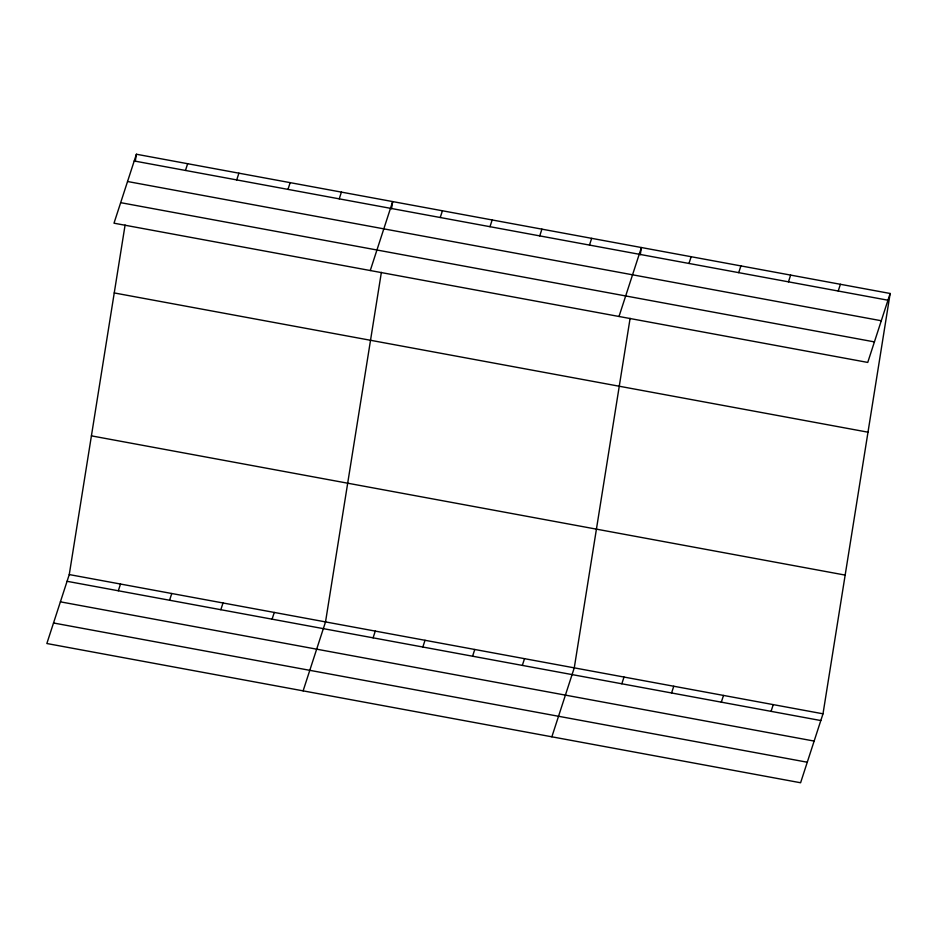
<?xml version="1.0" encoding="UTF-8"?>
<svg xmlns="http://www.w3.org/2000/svg" width="937" height="937" viewBox="0 0 937 937"><rect width="100%" height="100%" fill="white"/><g stroke="black" fill="none" stroke-linecap="round" stroke-linejoin="round"><path stroke-width="1.41" d="M890.15 293.48L867.744 362.432L113.998 223.193L136.404 154.242L890.15 293.48L823.002 713.807L800.596 782.758L46.85 643.52L69.256 574.568L125.089 225.032M135.244 161.457L136.404 154.242M381.371 272.374L325.526 621.91L303.12 690.862M391.525 208.799L392.673 201.584L370.267 270.535M630.109 318.322L574.264 667.858L551.858 736.81M640.264 254.747L641.412 247.532L619.006 316.483M185.467 170.44L187.658 163.706M236.721 179.904L238.912 173.169M118.32 590.767L120.51 584.032M287.975 189.379L290.165 182.645M169.574 600.242L171.764 593.508M339.229 198.843L341.419 192.108M220.827 609.706L223.018 602.971M272.081 619.181L274.272 612.447M440.238 217.501L442.428 210.766M489.981 226.695L492.171 219.961M373.09 637.839L375.28 631.105M539.735 235.878L541.914 229.143M422.833 647.022L425.023 640.287M589.478 245.072L591.669 238.338M472.576 656.216L474.766 649.482M522.331 665.399L524.521 658.676M688.976 263.449L691.166 256.715M738.719 272.644L740.909 265.909M621.828 683.787L624.007 677.053M788.462 281.826L790.652 275.091M671.571 692.97L673.762 686.235M838.217 291.02L840.407 284.286M721.314 702.164L723.505 695.43M771.069 711.359L773.248 704.624M134.214 160.977L887.96 300.215M127.549 181.509L881.295 320.747M120.674 202.661L874.42 341.9M114.244 292.941L867.99 432.191M91.416 435.857L845.162 575.095M69.256 574.568L823.002 713.807M67.066 581.303L820.812 720.541M60.39 601.835L814.136 741.073M53.526 622.988L807.272 762.226"/></g></svg>
